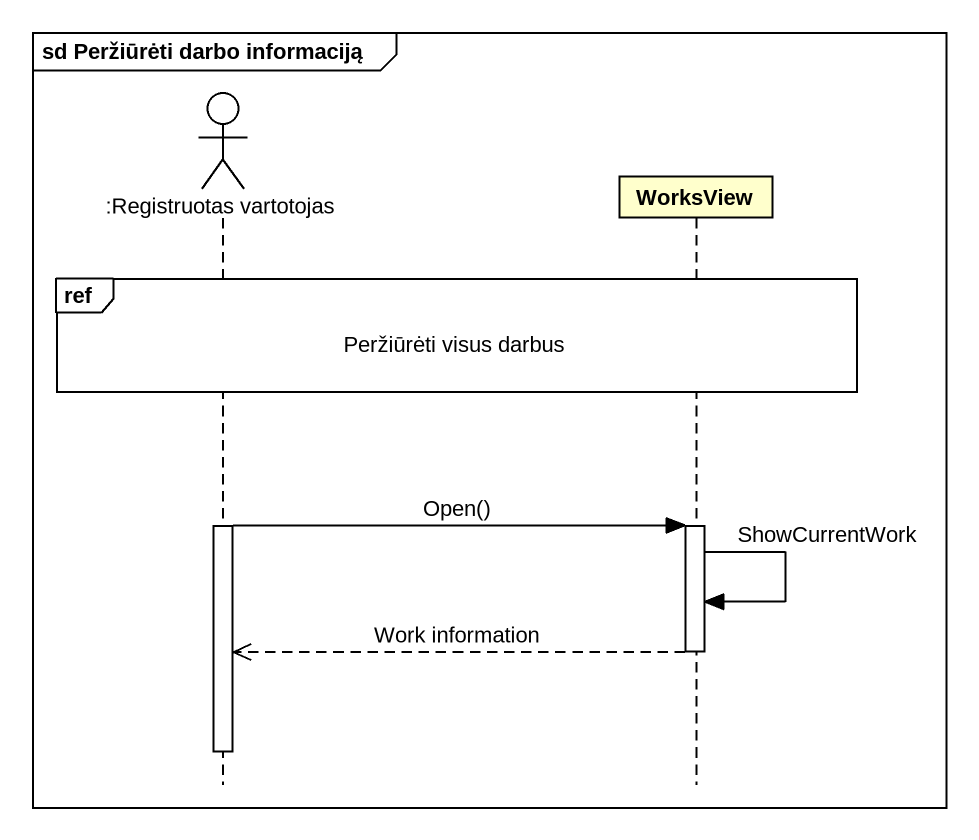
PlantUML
@startuml
mainframe sd Peržiūrėti darbo informaciją
hide footbox
actor ":Registruotas vartotojas" as Registruotas_vartotojas
participant WorksView

ref over Registruotas_vartotojas, WorksView : Peržiūrėti visus darbus
activate Registruotas_vartotojas
Registruotas_vartotojas -> WorksView : Open()
activate WorksView
WorksView -> WorksView : ShowCurrentWork
WorksView -->> Registruotas_vartotojas : Work information
deactivate WorksView
deactivate Registruotas_vartotojas
@enduml
